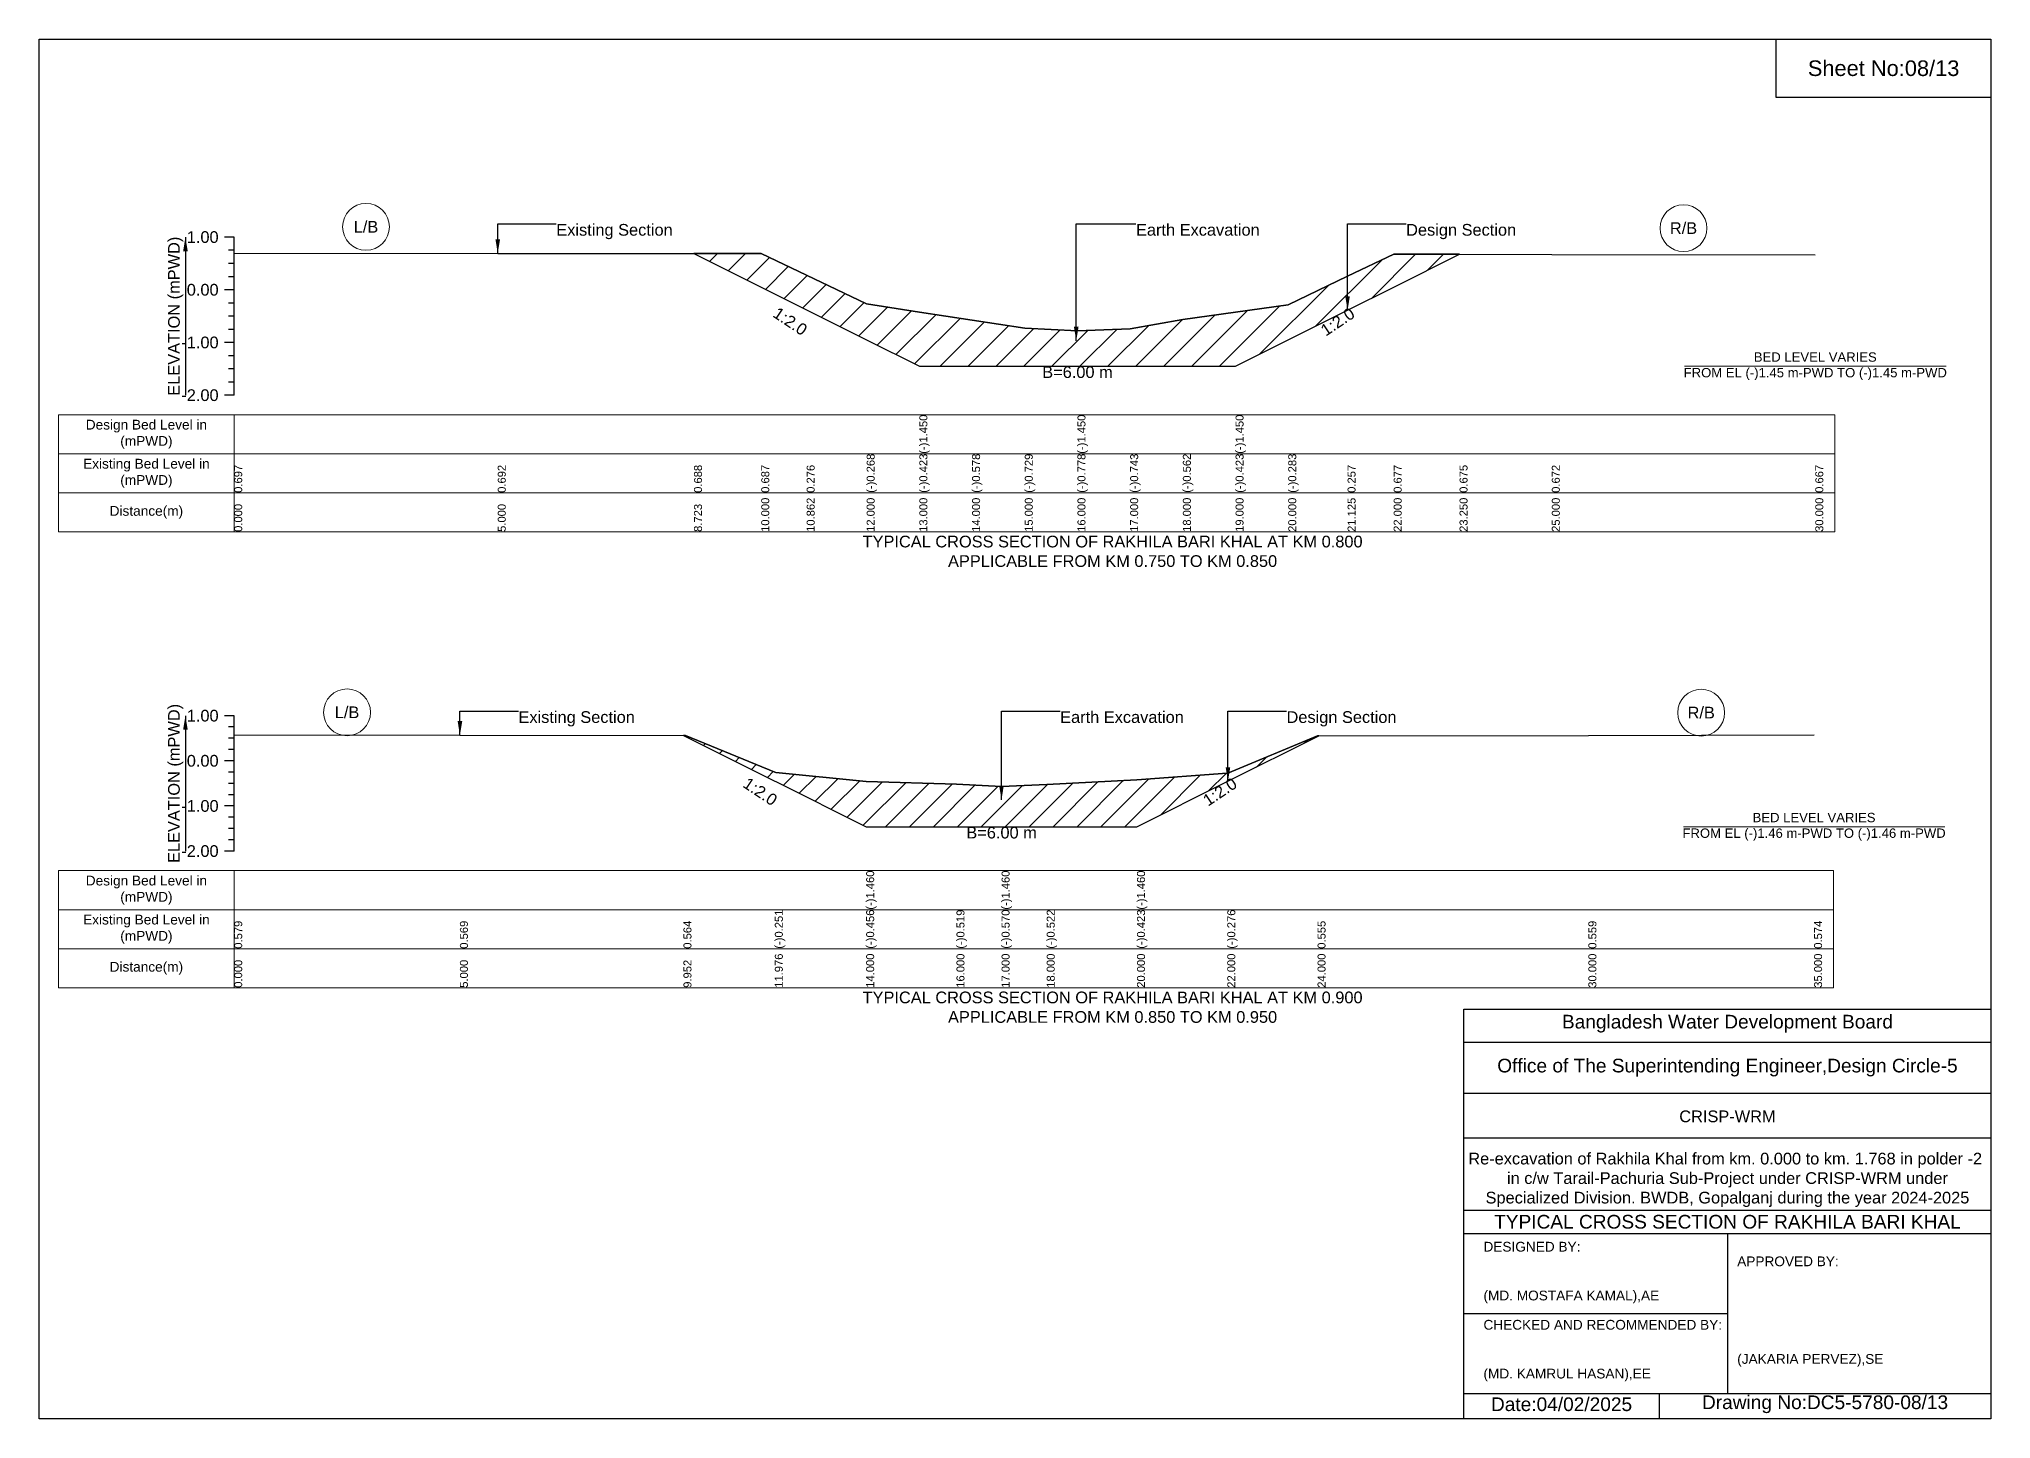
# Model space of a CAD drawing. Header units: inches. Extents: x 91000 to 238000, y -5656 to 6588.
# Drawn here: x 170000 to 178000, y -5656 to 0 of the extents above; entities that cross this region are included whole.
import ezdxf

# ---------------------------------------------------------------- set-up
doc = ezdxf.new("R2010")
doc.units = ezdxf.units.IN
doc.header["$LTSCALE"] = 7
doc.header["$MEASUREMENT"] = 0
for name, color, linetype, lineweight in [('Cross section Data Border', 7, 'Continuous', 9), ('Cross Section Labels', 7, 'Continuous', 9), ('Existing_Bed_Level for Xsection', 7, 'Continuous', 25)]:
    doc.layers.add(name, color=color, linetype=linetype, lineweight=lineweight)
doc.styles.get("Standard").update_dxf_attribs({"font": 'arial.ttf'})
doc.dimstyles.get("Standard").update_dxf_attribs({"dimtxt": 0.18, "dimasz": 0.18, "dimexe": 0.18, "dimexo": 0.0625, "dimgap": 0.09, "dimtad": 0, "dimtih": 1, "dimtoh": 1, "dimdec": 4, "dimzin": 0, "dimdsep": 46, "dimtxsty": 'Standard', "dimcen": 0.09, "dimadec": 0, "dimazin": 0, "dimtfac": 1, "dimtdec": 4, "dimtofl": 0, "dimtmove": 0, "dimatfit": 3, "dimfxl": 1, "dimtolj": 1, "dimtzin": 0, "dimarcsym": 0})

msp = doc.modelspace()

# ---------------------------------------------------------------- hatches: boundary and pattern name
at = {"layer": 'Existing_Bed_Level for Xsection'}
h = msp.add_hatch(dxfattribs=at)
h.set_pattern_fill('ANSI31', color=256, scale=648, style=0)
h.paths.add_polyline_path([(172684.3, -879.3), (172960, -1017.2), (173146.1, -1110.2), (173392, -1233.2), (173608, -1341.2), (173824, -1341.2), (174040, -1341.2), (174256, -1341.2), (174472, -1341.2), (174688, -1341.2), (174904, -1341.2), (175120, -1233.2), (175363, -1111.7), (175552, -1017.2), (175822, -882.2), (175552, -881.7), (175363, -972.4), (175120, -1089.1), (174904, -1119.2), (174688, -1149.3), (174472, -1188.4), (174256, -1196), (174040, -1185.4), (173824, -1152.8), (173608, -1119.3), (173392, -1085.8), (173146.1, -968.4), (172960, -879.6)])
h = msp.add_hatch(dxfattribs=at)
h.set_pattern_fill('ANSI31', color=256, scale=555, style=0)
h.paths.add_polyline_path([(172641.1, -2854.2), (172650, -2858.7), (173015.6, -3041.4), (173020, -3043.7), (173390, -3228.7), (173760, -3228.7), (173945, -3228.7), (174130, -3228.7), (174500, -3228.7), (174870, -3043.7), (174872.8, -3042.3), (175240, -2858.7), (175245.6, -2855.9), (175240, -2855.9), (174872.8, -3008.5), (174870, -3009.6), (174500, -3036.8), (174130, -3055.1), (173945, -3064), (173760, -3054.6), (173390, -3042.9), (173020, -3006.8), (173015.6, -3005), (172650, -2854.2)])

# ---------------------------------------------------------------- linework, layer by layer
for points in [[(170000, 0), (178000, 0), (178000, -5656), (170000, -5656)], [(177120, 0), (178000, 0), (178000, -240), (177120, -240)]]:
    msp.add_lwpolyline(points, close=True)
for points in [[(175840, -5656), (175840, -3976), (178000, -3976)], [(175840, -4112), (178000, -4112)], [(175840, -4320), (178000, -4320)], [(175840, -4504), (178000, -4504)], [(175840, -4800), (178000, -4800)], [(175840, -4896), (178000, -4896)], [(176920, -4896), (176920, -5552)], [(175840, -5224), (176920, -5224)], [(175840, -5552), (178000, -5552)], [(176640, -5552), (176640, -5656)]]:
    msp.add_lwpolyline(points)
at = {"layer": 'Cross section Data Border'}
for points in [[(170080, -1540), (177360, -1540), (177360, -2020), (170080, -2020)], [(170080, -3408.6), (177355, -3408.6), (177355, -3888.6), (170080, -3888.6)]]:
    msp.add_lwpolyline(points, close=True, dxfattribs=at)
for points in [[(170800, -1540), (170800, -2020)], [(170080, -1700), (177360, -1700)], [(170080, -1860), (177360, -1860)], [(170800, -3408.6), (170800, -3888.6)], [(170080, -3568.6), (177355, -3568.6)], [(170080, -3728.6), (177355, -3728.6)]]:
    msp.add_lwpolyline(points, dxfattribs=at)
at = {"layer": 'Cross Section Labels'}
for points in [[(176744.2, -1341.2), (177815.8, -1341.2)], [(176739.2, -3228.7), (177810.8, -3228.7)]]:
    msp.add_lwpolyline(points, dxfattribs=at)
for centre in [(171340, -769.9), (176740, -775.3), (171262.5, -2759.9), (176812.5, -2761.2)]:
    msp.add_circle(centre, 96, dxfattribs=at)
at = {"layer": 'Existing_Bed_Level for Xsection'}
for points in [[(170800, -812), (170760, -812)], [(170800, -866), (170776, -866)], [(170800, -1460), (170800, -1244), (170800, -1028), (170800, -812)], [(170800, -877.4), (171880, -878.5), (172684.3, -879.3), (172960, -879.6), (173146.1, -968.4), (173392, -1085.8), (173608, -1119.3), (173608, -1119.3), (173824, -1152.8), (174040, -1185.4), (174256, -1196), (174256, -1196), (174472, -1188.4), (174688, -1149.3), (174904, -1119.2), (174904, -1119.2), (175120, -1089.1), (175363, -972.4), (175552, -881.7), (175822, -882.2), (176200, -882.8), (177280, -883.9)], [(170800, -920), (170776, -920)], [(170800, -1028), (170760, -1028)], [(170800, -974), (170776, -974)], [(170800, -1082), (170776, -1082)], [(170800, -1136), (170776, -1136)], [(170800, -1190), (170776, -1190)], [(170800, -1244), (170760, -1244)], [(170800, -1298), (170776, -1298)], [(170800, -1352), (170776, -1352)], [(170800, -1406), (170776, -1406)], [(170800, -1460), (170760, -1460)], [(170800, -2773.6), (170760, -2773.6)], [(170800, -3328.6), (170800, -3143.6), (170800, -2958.6), (170800, -2773.6)], [(170800, -2819.8), (170776, -2819.8)], [(170800, -2866.1), (170776, -2866.1)], [(170800, -2851.4), (171725, -2853.3), (172641.1, -2854.2), (172650, -2854.2), (173015.6, -3005), (173020, -3006.8), (173390, -3042.9), (173390, -3042.9), (173760, -3054.6), (173945, -3064), (173945, -3064), (174130, -3055.1), (174500, -3036.8), (174500, -3036.8), (174870, -3009.6), (174872.8, -3008.5), (175240, -2855.9), (175245.6, -2855.9), (176350, -2855.1), (177275, -2852.4)], [(170800, -2958.6), (170760, -2958.6)], [(170800, -2912.3), (170776, -2912.3)], [(170800, -3004.8), (170776, -3004.8)], [(170800, -3051.1), (170776, -3051.1)], [(170800, -3097.3), (170776, -3097.3)], [(170800, -3143.6), (170760, -3143.6)], [(170800, -3189.8), (170776, -3189.8)], [(170800, -3236.1), (170776, -3236.1)], [(170800, -3328.6), (170760, -3328.6)], [(170800, -3282.3), (170776, -3282.3)]]:
    msp.add_lwpolyline(points, dxfattribs=at)
for points in [[(172684.3, -879.3), (172960, -1017.2), (173146.1, -1110.2), (173392, -1233.2), (173608, -1341.2), (173608, -1341.2), (173824, -1341.2), (174040, -1341.2), (174256, -1341.2), (174256, -1341.2), (174472, -1341.2), (174688, -1341.2), (174904, -1341.2), (174904, -1341.2), (175120, -1233.2), (175363, -1111.7), (175552, -1017.2), (175822, -882.2), (175822, -882.2), (175822, -882.2), (175552, -881.7), (175363, -972.4), (175120, -1089.1), (174904, -1119.2), (174904, -1119.2), (174688, -1149.3), (174472, -1188.4), (174256, -1196), (174256, -1196), (174040, -1185.4), (173824, -1152.8), (173608, -1119.3), (173608, -1119.3), (173392, -1085.8), (173146.1, -968.4), (172960, -879.6)], [(172641.1, -2854.2), (172641.1, -2854.2), (172650, -2858.7), (173015.6, -3041.4), (173020, -3043.7), (173390, -3228.7), (173390, -3228.7), (173760, -3228.7), (173945, -3228.7), (173945, -3228.7), (174130, -3228.7), (174500, -3228.7), (174500, -3228.7), (174870, -3043.7), (174872.8, -3042.3), (175240, -2858.7), (175245.6, -2855.9), (175240, -2855.9), (174872.8, -3008.5), (174870, -3009.6), (174500, -3036.8), (174500, -3036.8), (174130, -3055.1), (173945, -3064), (173945, -3064), (173760, -3054.6), (173390, -3042.9), (173390, -3042.9), (173020, -3006.8), (173015.6, -3005), (172650, -2854.2), (172641.1, -2854.2)]]:
    msp.add_lwpolyline(points, close=True, dxfattribs=at)

# ---------------------------------------------------------------- texts
at = {"attachment_point": 5}
for s, insert, char_height in [('Sheet No:08/13', (177560, -120), 64), ('Bangladesh Water Development Board', (176920, -4036), 56), ('Office of The Superintending Engineer,Design Circle-5', (176920, -4216), 56)]:
    msp.add_mtext(s, dxfattribs=dict(at, insert=insert, char_height=char_height))
for s, insert, char_height, width, attachment_point in [('CRISP-WRM', (176920, -4416), 48, 2240, 5), ('Re-excavation of Rakhila Khal from km. 0.000 to km. 1.768 in polder -2  in c/w Tarail-Pachuria Sub-Project under CRISP-WRM under Specialized Division. BWDB, Gopalganj during the year 2024-2025', (176920, -4676), 48, 2160, 5), ('TYPICAL CROSS SECTION OF RAKHILA BARI KHAL', (176920, -4848), 56, 2240, 5), ('DESIGNED BY:^J^J^J(MD. MOSTAFA KAMAL),AE', (175920, -5056), 40, 1120, 4), ('APPROVED BY:^J^J^J^J^J^J(JAKARIA PERVEZ),SE', (176960, -5216), 40, 1120, 4), ('CHECKED AND RECOMMENDED BY:^J^J^J(MD. KAMRUL HASAN),EE', (175920, -5376), 40, 1120, 4), ('Date:04/02/2025', (176240, -5596), 56, 1120, 5), ('Drawing No:DC5-5780-08/13', (177320, -5596), 56, 1760, 5)]:
    msp.add_mtext(s, dxfattribs=dict(insert=insert, char_height=char_height, width=width, attachment_point=attachment_point))
at = {"layer": 'Cross section Data Border', "char_height": 40, "width": 640, "attachment_point": 5}
for s, insert in [('Design Bed Level in (mPWD)', (170440, -1620)), ('Existing Bed Level in (mPWD)', (170440, -1780)), ('Distance(m)', (170440, -1940)), ('Design Bed Level in (mPWD)', (170440, -3488.6)), ('Existing Bed Level in (mPWD)', (170440, -3648.6)), ('Distance(m)', (170440, -3808.6))]:
    msp.add_mtext(s, dxfattribs=dict(at, insert=insert))
at = {"layer": 'Cross Section Labels'}
for s, insert, char_height, attachment_point in [('L/B', (171340, -769.9), 48, 5), ('Existing Section', (172120, -758), 48, 1), ('Earth Excavation', (174496, -758), 48, 1), ('Design Section', (175603, -758), 48, 1), ('R/B', (176740, -775.3), 48, 5), ('B=6.00 m', (174256, -1341.2), 48, 2), ('BED LEVEL VARIES ^JFROM EL (-)1.45 m-PWD TO (-)1.45 m-PWD', (177280, -1341.2), 38.4, 5), ('TYPICAL CROSS SECTION OF RAKHILA BARI KHAL AT KM 0.800^JAPPLICABLE FROM KM 0.750 TO KM 0.850', (174400, -2100), 48, 5), ('L/B', (171262.5, -2759.9), 48, 5), ('Existing Section', (171965, -2755.1), 48, 1), ('Earth Excavation', (174185, -2755.1), 48, 1), ('Design Section', (175112.8, -2755.1), 48, 1), ('R/B', (176812.5, -2761.2), 48, 5), ('BED LEVEL VARIES ^JFROM EL (-)1.46 m-PWD TO (-)1.46 m-PWD', (177275, -3228.7), 38.4, 5), ('B=6.00 m', (173945, -3228.7), 48, 2), ('TYPICAL CROSS SECTION OF RAKHILA BARI KHAL AT KM 0.900^JAPPLICABLE FROM KM 0.850 TO KM 0.950', (174400, -3968.6), 48, 5)]:
    msp.add_mtext(s, dxfattribs=dict(at, insert=insert, char_height=char_height, attachment_point=attachment_point))
at = {"layer": 'Cross Section Labels', "char_height": 48, "attachment_point": 2}
for insert, rotation in [((173092.1, -1137.2), 326.30993), ((175309, -1138.7), 33.69007), ((172969.3, -3064.6), 326.30993), ((174826.5, -3065.4), 33.69007)]:
    msp.add_mtext('1:2.0', dxfattribs=dict(at, insert=insert, rotation=rotation))
at = {"layer": 'Existing_Bed_Level for Xsection', "char_height": 48, "attachment_point": 6}
for s, insert in [('1.00', (170736, -812)), ('0.00', (170736, -1028)), ('-1.00', (170736, -1244)), ('-2.00', (170736, -1460)), ('1.00', (170736, -2773.6)), ('0.00', (170736, -2958.6)), ('-1.00', (170736, -3143.6)), ('-2.00', (170736, -3328.6))]:
    msp.add_mtext(s, dxfattribs=dict(at, insert=insert))
at = {"layer": 'Existing_Bed_Level for Xsection', "rotation": 90}
for s, insert, char_height, attachment_point in [('ELEVATION (mPWD)', (170560, -1136), 48, 5), ('(-)1.450', (173608, -1700), 32.8, 1), ('(-)1.450', (174256, -1700), 32.8, 1), ('(-)1.450', (174904, -1700), 32.8, 1), ('0.697', (170800, -1860), 32.8, 1), ('0.692', (171880, -1860), 32.8, 1), ('0.688', (172684.3, -1860), 32.8, 1), ('0.687', (172960, -1860), 32.8, 1), ('0.276', (173146.1, -1860), 32.8, 1), ('(-)0.268', (173392, -1860), 32.8, 1), ('(-)0.423', (173608, -1860), 32.8, 1), ('(-)0.578', (173824, -1860), 32.8, 1), ('(-)0.729', (174040, -1860), 32.8, 1), ('(-)0.778', (174256, -1860), 32.8, 1), ('(-)0.743', (174472, -1860), 32.8, 1), ('(-)0.562', (174688, -1860), 32.8, 1), ('(-)0.423', (174904, -1860), 32.8, 1), ('(-)0.283', (175120, -1860), 32.8, 1), ('0.257', (175363, -1860), 32.8, 1), ('0.677', (175552, -1860), 32.8, 1), ('0.675', (175822, -1860), 32.8, 1), ('0.672', (176200, -1860), 32.8, 1), ('0.667', (177280, -1860), 32.8, 1), ('0.000', (170800, -2020), 32.8, 1), ('5.000', (171880, -2020), 32.8, 1), ('8.723', (172684.3, -2020), 32.8, 1), ('10.000', (172960, -2020), 32.8, 1), ('10.862', (173146.1, -2020), 32.8, 1), ('12.000', (173392, -2020), 32.8, 1), ('13.000', (173608, -2020), 32.8, 1), ('14.000', (173824, -2020), 32.8, 1), ('15.000', (174040, -2020), 32.8, 1), ('16.000', (174256, -2020), 32.8, 1), ('17.000', (174472, -2020), 32.8, 1), ('18.000', (174688, -2020), 32.8, 1), ('19.000', (174904, -2020), 32.8, 1), ('20.000', (175120, -2020), 32.8, 1), ('21.125', (175363, -2020), 32.8, 1), ('22.000', (175552, -2020), 32.8, 1), ('23.250', (175822, -2020), 32.8, 1), ('25.000', (176200, -2020), 32.8, 1), ('30.000', (177280, -2020), 32.8, 1), ('ELEVATION (mPWD)', (170560, -3051.1), 48, 5), ('(-)1.460', (173390, -3568.6), 32.8, 1), ('(-)1.460', (173945, -3568.6), 32.8, 1), ('(-)1.460', (174500, -3568.6), 32.8, 1), ('(-)0.251', (173015.6, -3728.6), 32.8, 1), ('(-)0.456', (173390, -3728.6), 32.8, 1), ('(-)0.519', (173760, -3728.6), 32.8, 1), ('(-)0.570', (173945, -3728.6), 32.8, 1), ('(-)0.522', (174130, -3728.6), 32.8, 1), ('(-)0.423', (174500, -3728.6), 32.8, 1), ('(-)0.276', (174870, -3728.6), 32.8, 1), ('0.579', (170800, -3728.6), 32.8, 1), ('0.569', (171725, -3728.6), 32.8, 1), ('0.564', (172641.1, -3728.6), 32.8, 1), ('0.555', (175240, -3728.6), 32.8, 1), ('0.559', (176350, -3728.6), 32.8, 1), ('0.574', (177275, -3728.6), 32.8, 1), ('11.976', (173015.6, -3888.6), 32.8, 1), ('14.000', (173390, -3888.6), 32.8, 1), ('16.000', (173760, -3888.6), 32.8, 1), ('17.000', (173945, -3888.6), 32.8, 1), ('18.000', (174130, -3888.6), 32.8, 1), ('20.000', (174500, -3888.6), 32.8, 1), ('22.000', (174870, -3888.6), 32.8, 1), ('24.000', (175240, -3888.6), 32.8, 1), ('30.000', (176350, -3888.6), 32.8, 1), ('35.000', (177275, -3888.6), 32.8, 1), ('0.000', (170800, -3888.6), 32.8, 1), ('5.000', (171725, -3888.6), 32.8, 1), ('9.952', (172641.1, -3888.6), 32.8, 1)]:
    msp.add_mtext(s, dxfattribs=dict(at, insert=insert, char_height=char_height, attachment_point=attachment_point))

# ---------------------------------------------------------------- leaders
at = {"layer": 'Cross Section Labels', "annotation_type": 0, "has_hookline": 1, "hookline_direction": 0}
for points, text_width in [([(171880, -878.5), (171880, -758), (172119.9, -758)], 467.2), ([(174251, -1237.2), (174251, -758), (174495.9, -758)], 497), ([(175363, -1111.7), (175363, -758), (175602.9, -758)], 441.2), ([(171725, -2853.3), (171725, -2755.1), (171964.9, -2755.1)], 467.2), ([(173944.6, -3117.9), (173944.6, -2755.1), (174184.9, -2755.1)], 497), ([(174872.8, -3042.3), (174872.8, -2755.1), (175112.7, -2755.1)], 441.2)]:
    msp.add_leader(points, dimstyle='Standard', override={"dimasz": 57.6}, dxfattribs=dict(at, text_width=text_width))
at = {"layer": 'Existing_Bed_Level for Xsection'}
for points in [[(170600, -812), (170600, -1460)], [(170600, -2773.6), (170600, -3328.6)]]:
    msp.add_leader(points, dimstyle='Standard', override={"dimasz": 57.6}, dxfattribs=at)

doc.saveas('drawing.dxf')
